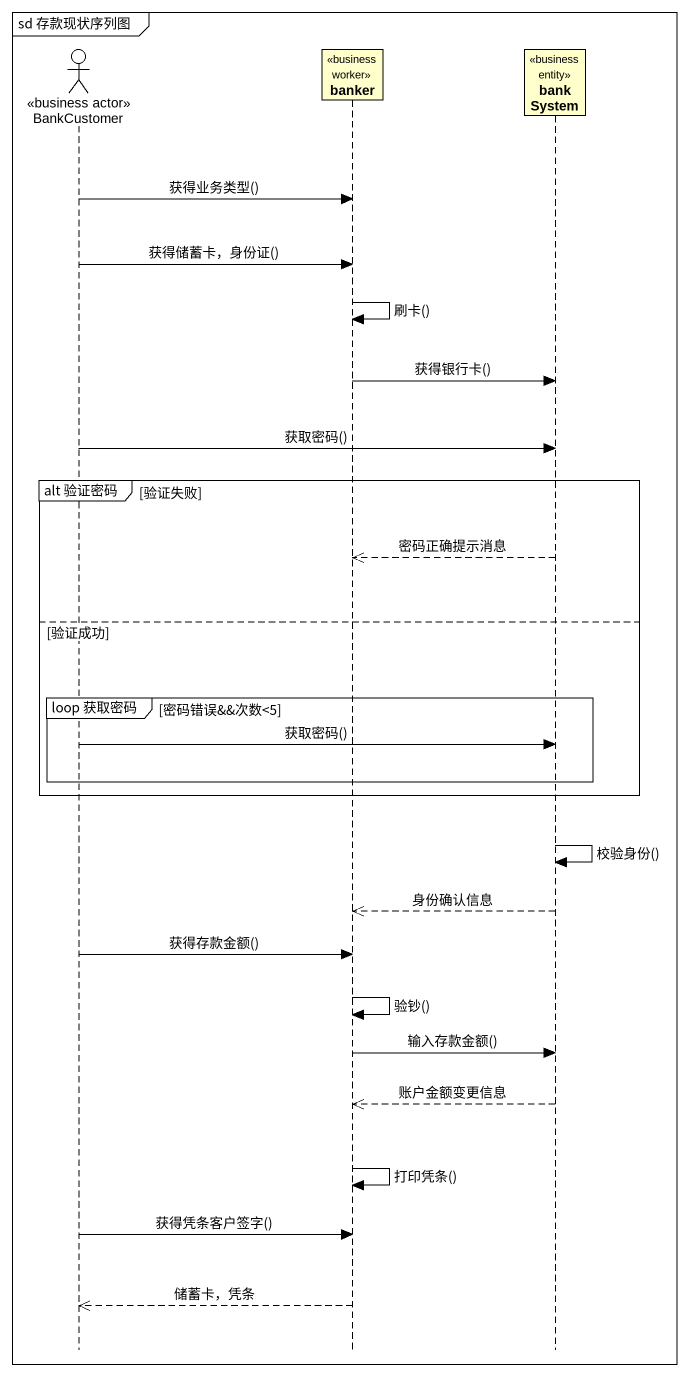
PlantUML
@startuml
mainframe sd 存款现状序列图
hide footbox
actor BankCustomer <<business actor>>
participant banker <<business worker>>
participant bankSystem <<business entity>>

BankCustomer -> banker : 获得业务类型()
BankCustomer -> banker : 获得储蓄卡，身份证()
banker -> banker : 刷卡()
banker -> bankSystem : 获得银行卡()
BankCustomer -> bankSystem : 获取密码()
group alt 验证密码 [验证失败]
  bankSystem -->> banker : 密码正确提示消息
else 验证成功
  group loop 获取密码 [密码错误&&次数<5]
    BankCustomer -> bankSystem : 获取密码()
  end
end
bankSystem -> bankSystem : 校验身份()
bankSystem -->> banker : 身份确认信息
BankCustomer -> banker : 获得存款金额()
banker -> banker : 验钞()
banker -> bankSystem : 输入存款金额()
bankSystem -->> banker : 账户金额变更信息
banker -> banker : 打印凭条()
BankCustomer -> banker : 获得凭条客户签字()
banker -->> BankCustomer : 储蓄卡，凭条
@enduml
